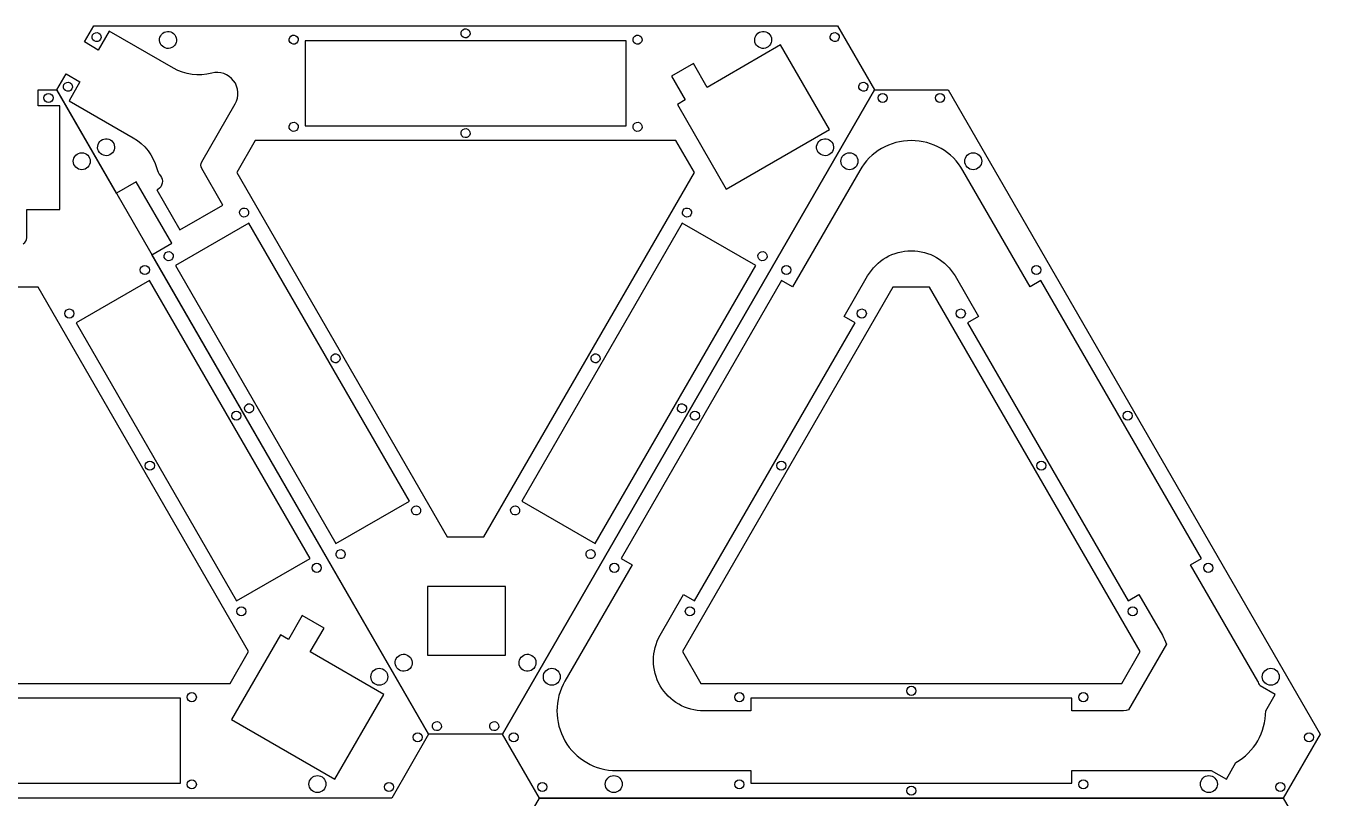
# Model space of a CAD drawing. Extents: x -29 to 538, y 574 to 910.
# Drawn here: x 256 to 538.2, y 742 to 910.3 of the extents above; entities that cross this region are included whole.
import ezdxf

# ---------------------------------------------------------------- set-up
doc = ezdxf.new("R2010")
doc.units = 0
doc.layers.get('0').update_dxf_attribs({"linetype": 'CONTINUOUS'})

msp = doc.modelspace()

# ---------------------------------------------------------------- linework, layer by layer
at = {"color": 7}
for p, q in [((268.772829, 906.804618), (270.797829, 910.312021)), ((270.797829, 910.312021), (432.95037, 910.31202)), ((274.178918, 909.168239), (271.803918, 905.054618)), ((271.908396, 908.735539), (271.908396, 908.735539)), ((288.170745, 901.090054), (274.178918, 909.168239)), ((287.92603, 908.852375), (287.92603, 908.852375)), ((352.367037, 909.549394), (352.367037, 909.549394)), ((417.672166, 908.852354), (417.672166, 908.852354)), ((432.829825, 908.735511), (432.829825, 908.735511)), ((432.95037, 910.31202), (441.000371, 896.369011)), ((271.803918, 905.054618), (268.772829, 906.804618)), ((314.881644, 908.169408), (314.881644, 908.169408)), ((316.874098, 907.062019), (316.874098, 888.562019)), ((386.874099, 907.062018), (316.874098, 907.062019)), ((386.874099, 888.562018), (386.874099, 907.062018)), ((389.856565, 908.169361), (389.856565, 908.169361)), ((420.562361, 906.16202), (404.540891, 896.91202)), ((431.21236, 887.71568), (420.562361, 906.16202)), ((401.540893, 902.108171), (396.777754, 899.358171)), ((404.540891, 896.91202), (401.540893, 902.108171)), ((262.747829, 896.369012), (264.772829, 899.876415)), ((264.772829, 899.876415), (267.803918, 898.126415)), ((267.803918, 898.126415), (265.428918, 894.012794)), ((265.658396, 897.910222), (265.658396, 897.910222)), ((396.777754, 899.358171), (399.777751, 894.16202)), ((439.079819, 897.910197), (439.079819, 897.910197)), ((258.69783, 892.869015), (258.69783, 896.369015)), ((258.69783, 896.369015), (262.74783, 896.369015)), ((261.93782, 894.619015), (261.93782, 894.619015)), ((275.747829, 873.852352), (262.747829, 896.369012)), ((262.74783, 896.369015), (343.8241, 755.940795)), ((359.9241, 755.940795), (441.00037, 896.369015)), ((441.000371, 896.369011), (359.924101, 755.940792)), ((441.00037, 896.369015), (457.10037, 896.369015)), ((443.79036, 894.618995), (443.79036, 894.618995)), ((456.29036, 894.618995), (456.29036, 894.618995)), ((457.10037, 896.369015), (538.17664, 755.940795)), ((263.44783, 892.869015), (258.69783, 892.869015)), ((263.44783, 870.269015), (263.44783, 892.869015)), ((399.777751, 894.16202), (398.045701, 893.162021)), ((398.045701, 893.162021), (408.6957, 874.71568)), ((314.88162, 889.169367), (314.88162, 889.169367)), ((389.856576, 889.169381), (389.856576, 889.169381)), ((316.874098, 888.562019), (386.874099, 888.562018)), ((352.371169, 887.789391), (352.371169, 887.789391)), ((408.6957, 874.71568), (431.21236, 887.71568)), ((274.42603, 885.469689), (274.42603, 885.469689)), ((305.999096, 885.312023), (301.999096, 878.38382)), ((397.749104, 885.312019), (305.999096, 885.312023)), ((401.749101, 878.383817), (397.749104, 885.312019)), ((431.172169, 885.469666), (431.172169, 885.469666)), ((270.04782, 880.805735), (270.04782, 880.805735)), ((437.40036, 880.805735), (437.40036, 880.805735)), ((464.40036, 880.805735), (464.40036, 880.805735)), ((301.999096, 878.38382), (347.874104, 798.925984)), ((355.874101, 798.925986), (401.749101, 878.383817)), ((437.79204, 878.812015), (423.15839, 853.465795)), ((474.94235, 853.465785), (460.3087, 878.812015)), ((280.077957, 876.352354), (275.747829, 873.852352)), ((287.827963, 862.928957), (280.077957, 876.352354)), ((284.772866, 874.675955), (284.578983, 874.56402)), ((284.578983, 874.56402), (289.602275, 865.863437)), ((256.19783, 864.142985), (256.19783, 870.269015)), ((256.19783, 870.269015), (263.44783, 870.269015)), ((289.602275, 865.863437), (298.961887, 871.267221)), ((304.08978, 870.477352), (304.08978, 870.477352)), ((400.648427, 870.477394), (400.648427, 870.477394)), ((304.622018, 867.340794), (288.600548, 858.090794)), ((339.622019, 806.719015), (304.622018, 867.340794)), ((399.126183, 867.340791), (364.126183, 806.719012)), ((415.147653, 858.090791), (399.126183, 867.340791)), ((283.497834, 860.428955), (287.827963, 862.928957)), ((287.635304, 860.977363), (287.635304, 860.977363)), ((417.10291, 860.977394), (417.10291, 860.977394)), ((343.8241, 755.940793), (283.497834, 860.428955)), ((288.600548, 858.090794), (323.600549, 797.469015)), ((380.147653, 797.469012), (415.147653, 858.090791)), ((282.93416, 857.120005), (282.93416, 857.120005)), ((422.79404, 857.120005), (422.79404, 857.120005)), ((434.41672, 846.965795), (439.52409, 855.812025)), ((458.57665, 855.812025), (463.68402, 846.965795)), ((458.57665, 855.812025), (458.57665, 855.812025)), ((477.2867, 857.120005), (477.2867, 857.120005)), ((258.69783, 853.383815), (250.69783, 853.383815)), ((304.57283, 773.925985), (258.69783, 853.383815)), ((282.97138, 854.840795), (266.94991, 845.590795)), ((317.97138, 794.219015), (282.97138, 854.840795)), ((420.77682, 854.840795), (385.77682, 794.219015)), ((445.05037, 853.383825), (399.17537, 773.925985)), ((423.15839, 853.465795), (420.77682, 854.840795)), ((453.05037, 853.383825), (445.05037, 853.383825)), ((498.92537, 773.925985), (453.05037, 853.383825)), ((477.32392, 854.840785), (474.94235, 853.465785)), ((512.32392, 794.219005), (477.32392, 854.840785)), ((266.47968, 847.620005), (266.47968, 847.620005)), ((436.79829, 845.590795), (434.41672, 846.965795)), ((439.24852, 847.620005), (439.24852, 847.620005)), ((460.83222, 847.620005), (460.83222, 847.620005)), ((463.68402, 846.965795), (461.30245, 845.590795)), ((266.94991, 845.590795), (301.94991, 784.969015)), ((401.79829, 784.969015), (436.79829, 845.590795)), ((461.30245, 845.590795), (496.30245, 784.969015)), ((324.027622, 838.704068), (324.027622, 838.704068)), ((380.708527, 838.700474), (380.708527, 838.700474)), ((305.184949, 827.82048), (305.184949, 827.82048)), ((399.555323, 827.824063), (399.555323, 827.824063)), ((302.87197, 825.346695), (302.87197, 825.346695)), ((402.85416, 825.343125), (402.85416, 825.343125)), ((497.22451, 825.346695), (497.22451, 825.346695)), ((284.02933, 814.463115), (284.02933, 814.463115)), ((421.70095, 814.466685), (421.70095, 814.466685)), ((478.38187, 814.463115), (478.38187, 814.463115)), ((323.600549, 797.469015), (339.622019, 806.719015)), ((341.577261, 805.547154), (341.577261, 805.547154)), ((363.160937, 805.547157), (363.160937, 805.547157)), ((364.126183, 806.719012), (380.147653, 797.469012)), ((347.874104, 798.925984), (355.874101, 798.925986)), ((325.122785, 796.047165), (325.122785, 796.047165)), ((379.61542, 796.047157), (379.61542, 796.047157)), ((301.94991, 784.969015), (317.97138, 794.219015)), ((385.77682, 794.219015), (388.15839, 792.844015)), ((509.94235, 792.844005), (512.32392, 794.219005)), ((320.42162, 792.189805), (320.42162, 792.189805)), ((388.15839, 792.844015), (373.52474, 767.497785)), ((385.30658, 792.189795), (385.30658, 792.189795)), ((524.57601, 767.497775), (509.94235, 792.844005)), ((514.77416, 792.189795), (514.77416, 792.189795)), ((360.603639, 788.132747), (343.603641, 788.132746)), ((343.603641, 788.132746), (343.603641, 773.132747)), ((360.60364, 773.132748), (360.603639, 788.132747)), ((394.30934, 777.497785), (399.41672, 786.344015)), ((399.41672, 786.344015), (401.79829, 784.969015)), ((496.30245, 784.969015), (498.68402, 786.344015)), ((303.96714, 782.689805), (303.96714, 782.689805)), ((316.25148, 781.790275), (313.25148, 776.594125)), ((321.01462, 779.040275), (316.25148, 781.790275)), ((401.76107, 782.689795), (401.76107, 782.689795)), ((498.31968, 782.689795), (498.31968, 782.689795)), ((318.01462, 773.844125), (321.01462, 779.040275)), ((311.51943, 777.594125), (300.86943, 759.147785)), ((313.25148, 776.594125), (311.51943, 777.594125)), ((300.57283, 766.997785), (304.57283, 773.925985)), ((334.03609, 764.594125), (318.01462, 773.844125)), ((343.603641, 773.132747), (360.60364, 773.132748)), ((399.17537, 773.925985), (403.17537, 766.997785)), ((494.92537, 766.997785), (498.92537, 773.925985)), ((504.68171, 775.532545), (496.41223, 761.209365)), ((339.299101, 773.106224), (339.299101, 773.106224)), ((366.299104, 773.106222), (366.299104, 773.106222)), ((334.9209, 768.442275), (334.9209, 768.442275)), ((372.52729, 768.442275), (372.52729, 768.442275)), ((529.27344, 768.442275), (529.27344, 768.442275)), ((208.82283, 766.997785), (300.57283, 766.997785)), ((403.17537, 766.997785), (494.92537, 766.997785)), ((450.0383, 765.377785), (450.0383, 765.377785)), ((528.38863, 764.594115), (525.09892, 766.493435)), ((289.69783, 763.747785), (219.69783, 763.747785)), ((289.69783, 745.247785), (289.69783, 763.747785)), ((293.1753, 763.997785), (293.1753, 763.997785)), ((323.38609, 746.147785), (334.03609, 764.594125)), ((412.55291, 763.997785), (412.55291, 763.997785)), ((484.05037, 763.747785), (414.05037, 763.747785)), ((414.05037, 763.747785), (414.05037, 760.997785)), ((484.05037, 760.997785), (484.05037, 763.747785)), ((487.52784, 763.997785), (487.52784, 763.997785)), ((526.31767, 761.007115), (528.38863, 764.594115)), ((300.86943, 759.147785), (323.38609, 746.147785)), ((414.05037, 760.997785), (403.83562, 760.997785)), ((494.26512, 760.997785), (484.05037, 760.997785)), ((346.11912, 758.548164), (346.11912, 758.548164)), ((358.619114, 758.548168), (358.619114, 758.548168)), ((343.8241, 755.940795), (335.7741, 741.997785)), ((342.39855, 755.256955), (342.39855, 755.256955)), ((359.924101, 755.940792), (343.8241, 755.940793)), ((367.9741, 741.997785), (359.9241, 755.940795)), ((363.329647, 755.256935), (363.329647, 755.256935)), ((538.17664, 755.940795), (530.12664, 741.997785)), ((536.75109, 755.256935), (536.75109, 755.256935)), ((384.78307, 747.997785), (414.05037, 747.997785)), ((414.05037, 747.997785), (414.05037, 745.247785)), ((484.05037, 745.247785), (484.05037, 747.997785)), ((484.05037, 747.997785), (513.31768, 747.997785)), ((514.44892, 748.047085), (517.73863, 746.147775)), ((517.73863, 746.147775), (519.80959, 749.734785)), ((219.69783, 745.247785), (289.69783, 745.247785)), ((293.1753, 744.997785), (293.1753, 744.997785)), ((321.42092, 745.059585), (321.42092, 745.059585)), ((386.02729, 745.059585), (386.02729, 745.059585)), ((412.55291, 744.997785), (412.55291, 744.997785)), ((414.05037, 745.247785), (484.05037, 745.247785)), ((487.52784, 744.997785), (487.52784, 744.997785)), ((515.77346, 745.059585), (515.77346, 745.059585)), ((336.14855, 744.431635), (336.14855, 744.431635)), ((369.579647, 744.431625), (369.579647, 744.431625)), ((450.04244, 743.617775), (450.04244, 743.617775)), ((530.50109, 744.431625), (530.50109, 744.431625)), ((335.7741, 741.997785), (173.62156, 741.997785)), ((359.9241, 728.054776), (367.9741, 741.997785)), ((530.12664, 741.997785), (367.9741, 741.997785)), ((367.9741, 741.997785), (530.126641, 741.997784)), ((530.126641, 741.997784), (538.176642, 728.054775))]:
    msp.add_line(p, q, dxfattribs=at)
for points in [[(270.556031, 908.373174), (270.829412, 908.846684), (271.434886, 909.00892), (271.908396, 908.735539)], [(271.908396, 908.735539), (272.381905, 908.462158), (272.544142, 907.856684), (272.270761, 907.383174)], [(285.398883, 908.175228), (285.644208, 908.600144), (286.048283, 908.910201), (286.522215, 909.037191)], [(286.522215, 909.037191), (286.996147, 909.164181), (287.501114, 909.0977), (287.92603, 908.852375)], [(287.92603, 908.852375), (288.350946, 908.60705), (288.661003, 908.202975), (288.787993, 907.729043)], [(351.377037, 907.834664), (350.903528, 908.108045), (350.741291, 908.713519), (351.014672, 909.187029)], [(351.014672, 909.187029), (351.288053, 909.660539), (351.893528, 909.822775), (352.367037, 909.549394)], [(352.367037, 909.549394), (352.840547, 909.276013), (353.002783, 908.670539), (352.729403, 908.197029)], [(415.145019, 908.175207), (415.390344, 908.600123), (415.794418, 908.910181), (416.26835, 909.03717)], [(416.26835, 909.03717), (416.742282, 909.16416), (417.24725, 909.09768), (417.672166, 908.852354)], [(417.672166, 908.852354), (418.097081, 908.607029), (418.407139, 908.202955), (418.534128, 907.729023)], [(431.47746, 908.373145), (431.750841, 908.846655), (432.356315, 909.008892), (432.829825, 908.735511)], [(432.829825, 908.735511), (433.303335, 908.46213), (433.465571, 907.856655), (433.19219, 907.383145)], [(270.918396, 907.020809), (270.444886, 907.29419), (270.28265, 907.899664), (270.556031, 908.373174)], [(272.270761, 907.383174), (271.99738, 906.909664), (271.391905, 906.747428), (270.918396, 907.020809)], [(285.214067, 906.771413), (285.087077, 907.245345), (285.153558, 907.750312), (285.398883, 908.175228)], [(286.07603, 905.648081), (285.651114, 905.893406), (285.341057, 906.297481), (285.214067, 906.771413)], [(288.603177, 906.325228), (288.357852, 905.900312), (287.953777, 905.590255), (287.479845, 905.463265)], [(288.787993, 907.729043), (288.914982, 907.255111), (288.848502, 906.750144), (288.603177, 906.325228)], [(313.891644, 906.454678), (313.418134, 906.728059), (313.255898, 907.333533), (313.529279, 907.807043)], [(313.529279, 907.807043), (313.80266, 908.280552), (314.408134, 908.442789), (314.881644, 908.169408)], [(315.244009, 906.817043), (314.970628, 906.343533), (314.365153, 906.181297), (313.891644, 906.454678)], [(314.881644, 908.169408), (315.355153, 907.896027), (315.51739, 907.290552), (315.244009, 906.817043)], [(352.729403, 908.197029), (352.456022, 907.723519), (351.850547, 907.561283), (351.377037, 907.834664)], [(388.866565, 906.454631), (388.393055, 906.728012), (388.230819, 907.333486), (388.5042, 907.806996)], [(388.5042, 907.806996), (388.777581, 908.280506), (389.383055, 908.442742), (389.856565, 908.169361)], [(390.21893, 906.816996), (389.945549, 906.343486), (389.340075, 906.18125), (388.866565, 906.454631)], [(389.856565, 908.169361), (390.330075, 907.89598), (390.492311, 907.290506), (390.21893, 906.816996)], [(414.960203, 906.771392), (414.833213, 907.245324), (414.899693, 907.750292), (415.145019, 908.175207)], [(415.822166, 905.64806), (415.39725, 905.893386), (415.087193, 906.29746), (414.960203, 906.771392)], [(418.349313, 906.325207), (418.103987, 905.900292), (417.699913, 905.590234), (417.225981, 905.463245)], [(418.534128, 907.729023), (418.661118, 907.255091), (418.594638, 906.750123), (418.349313, 906.325207)], [(431.839825, 907.02078), (431.366315, 907.294161), (431.204079, 907.899636), (431.47746, 908.373145)], [(433.19219, 907.383145), (432.918809, 906.909636), (432.313335, 906.747399), (431.839825, 907.02078)], [(287.479845, 905.463265), (287.005913, 905.336276), (286.500946, 905.402756), (286.07603, 905.648081)], [(417.225981, 905.463245), (416.752049, 905.336255), (416.247081, 905.402735), (415.822166, 905.64806)], [(296.51772, 899.991139), (293.699756, 899.236078), (290.697261, 899.631369), (288.170745, 901.090054)], [(301.31173, 898.363783), (300.189875, 899.825816), (298.297779, 900.4681), (296.51772, 899.991139)], [(264.668396, 896.195491), (264.194886, 896.468872), (264.03265, 897.074347), (264.306031, 897.547856)], [(264.306031, 897.547856), (264.579412, 898.021366), (265.184886, 898.183602), (265.658396, 897.910222)], [(265.658396, 897.910222), (266.131905, 897.636841), (266.294142, 897.031366), (266.020761, 896.557856)], [(301.642844, 893.311934), (302.564269, 894.90789), (302.433585, 896.90175), (301.31173, 898.363783)], [(438.089819, 896.195467), (437.616309, 896.468848), (437.454072, 897.074322), (437.727453, 897.547832)], [(437.727453, 897.547832), (438.000834, 898.021341), (438.606309, 898.183578), (439.079819, 897.910197)], [(439.079819, 897.910197), (439.553328, 897.636816), (439.715565, 897.031341), (439.442184, 896.557832)], [(259.95782, 894.619015), (259.95782, 895.165777), (260.401058, 895.609015), (260.94782, 895.609015)], [(260.94782, 893.629015), (260.401058, 893.629015), (259.95782, 894.072253), (259.95782, 894.619015)], [(260.94782, 895.609015), (261.494582, 895.609015), (261.93782, 895.165777), (261.93782, 894.619015)], [(261.93782, 894.619015), (261.93782, 894.072253), (261.494582, 893.629015), (260.94782, 893.629015)], [(266.020761, 896.557856), (265.74738, 896.084347), (265.141905, 895.92211), (264.668396, 896.195491)], [(439.442184, 896.557832), (439.168803, 896.084322), (438.563328, 895.922086), (438.089819, 896.195467)], [(441.81036, 894.618995), (441.81036, 895.165757), (442.253598, 895.608995), (442.80036, 895.608995)], [(442.80036, 893.628995), (442.253598, 893.628995), (441.81036, 894.072233), (441.81036, 894.618995)], [(442.80036, 895.608995), (443.347122, 895.608995), (443.79036, 895.165757), (443.79036, 894.618995)], [(443.79036, 894.618995), (443.79036, 894.072233), (443.347122, 893.628995), (442.80036, 893.628995)], [(454.31036, 894.618995), (454.31036, 895.165757), (454.753598, 895.608995), (455.30036, 895.608995)], [(455.30036, 893.628995), (454.753598, 893.628995), (454.31036, 894.072233), (454.31036, 894.618995)], [(455.30036, 895.608995), (455.847122, 895.608995), (456.29036, 895.165757), (456.29036, 894.618995)], [(456.29036, 894.618995), (456.29036, 894.072233), (455.847122, 893.628995), (455.30036, 893.628995)], [(265.428918, 894.012794), (265.428918, 894.012794), (279.420745, 885.934609), (279.420745, 885.934609)], [(294.371614, 880.717794), (294.371614, 880.717794), (301.642844, 893.311934), (301.642844, 893.311934)], [(313.529255, 888.807002), (313.802636, 889.280511), (314.40811, 889.442748), (314.88162, 889.169367)], [(314.88162, 889.169367), (315.35513, 888.895986), (315.517366, 888.290511), (315.243985, 887.817002)], [(388.504211, 888.807015), (388.777592, 889.280525), (389.383067, 889.442762), (389.856576, 889.169381)], [(389.856576, 889.169381), (390.330086, 888.896), (390.492323, 888.290525), (390.218942, 887.817015)], [(313.89162, 887.454637), (313.41811, 887.728018), (313.255874, 888.333492), (313.529255, 888.807002)], [(315.243985, 887.817002), (314.970604, 887.343492), (314.36513, 887.181256), (313.89162, 887.454637)], [(351.381169, 886.07466), (350.907659, 886.348041), (350.745423, 886.953516), (351.018804, 887.427025)], [(351.018804, 887.427025), (351.292185, 887.900535), (351.897659, 888.062772), (352.371169, 887.789391)], [(352.733534, 886.437025), (352.460153, 885.963516), (351.854679, 885.801279), (351.381169, 886.07466)], [(352.371169, 887.789391), (352.844679, 887.51601), (353.006915, 886.910535), (352.733534, 886.437025)], [(388.866576, 887.45465), (388.393067, 887.728031), (388.23083, 888.333506), (388.504211, 888.807015)], [(390.218942, 887.817015), (389.945561, 887.343506), (389.340086, 887.181269), (388.866576, 887.45465)], [(271.714067, 883.388727), (271.587077, 883.862659), (271.653558, 884.367626), (271.898883, 884.792542)], [(272.57603, 882.265395), (272.151114, 882.51072), (271.841057, 882.914795), (271.714067, 883.388727)], [(271.898883, 884.792542), (272.144208, 885.217458), (272.548283, 885.527515), (273.022215, 885.654505)], [(273.022215, 885.654505), (273.496147, 885.781495), (274.001114, 885.715014), (274.42603, 885.469689)], [(274.42603, 885.469689), (274.850946, 885.224364), (275.161003, 884.820289), (275.287993, 884.346357)], [(275.287993, 884.346357), (275.414982, 883.872425), (275.348502, 883.367458), (275.103177, 882.942542)], [(279.420745, 885.934609), (281.947261, 884.475925), (283.79084, 882.073333), (284.54592, 879.255374)], [(428.460206, 883.388704), (428.333217, 883.862636), (428.399697, 884.367604), (428.645022, 884.792519)], [(429.322169, 882.265372), (428.897253, 882.510698), (428.587196, 882.914772), (428.460206, 883.388704)], [(428.645022, 884.792519), (428.890347, 885.217435), (429.294422, 885.527493), (429.768354, 885.654482)], [(429.768354, 885.654482), (430.242286, 885.781472), (430.747253, 885.714992), (431.172169, 885.469666)], [(431.172169, 885.469666), (431.597085, 885.224341), (431.907142, 884.820267), (432.034132, 884.346335)], [(432.034132, 884.346335), (432.161122, 883.872403), (432.094641, 883.367435), (431.849316, 882.942519)], [(449.05037, 885.312014), (444.405918, 885.312014), (440.114266, 882.834229), (437.79204, 878.812015)], [(460.3087, 878.812015), (457.986474, 882.834229), (453.694822, 885.312014), (449.05037, 885.312014)], [(266.34782, 880.805735), (266.34782, 881.296385), (266.54273, 881.76694), (266.889672, 882.113882)], [(266.889672, 879.497587), (266.54273, 879.84453), (266.34782, 880.315084), (266.34782, 880.805735)], [(266.889672, 882.113882), (267.236615, 882.460825), (267.707169, 882.655735), (268.19782, 882.655735)], [(268.19782, 882.655735), (268.688471, 882.655735), (269.159025, 882.460825), (269.505968, 882.113882)], [(269.505968, 882.113882), (269.85291, 881.76694), (270.04782, 881.296385), (270.04782, 880.805735)], [(270.04782, 880.805735), (270.04782, 880.315084), (269.85291, 879.84453), (269.505968, 879.497587)], [(273.979845, 882.080579), (273.505913, 881.95359), (273.000946, 882.02007), (272.57603, 882.265395)], [(275.103177, 882.942542), (274.857852, 882.517626), (274.453777, 882.207569), (273.979845, 882.080579)], [(294.371618, 879.217801), (294.10367, 879.6819), (294.103669, 880.253693), (294.371614, 880.717794)], [(430.725984, 882.080557), (430.252052, 881.953567), (429.747085, 882.020047), (429.322169, 882.265372)], [(431.849316, 882.942519), (431.603991, 882.517604), (431.199916, 882.207546), (430.725984, 882.080557)], [(433.70036, 880.805735), (433.70036, 881.296385), (433.89527, 881.76694), (434.242212, 882.113882)], [(434.242212, 879.497587), (433.89527, 879.84453), (433.70036, 880.315084), (433.70036, 880.805735)], [(434.242212, 882.113882), (434.589155, 882.460825), (435.05971, 882.655735), (435.55036, 882.655735)], [(435.55036, 882.655735), (436.572087, 882.655735), (437.40036, 881.827462), (437.40036, 880.805735)], [(437.40036, 880.805735), (437.40036, 879.784008), (436.572087, 878.955735), (435.55036, 878.955735)], [(460.70036, 880.805735), (460.70036, 881.296385), (460.89527, 881.76694), (461.242212, 882.113882)], [(461.242212, 879.497587), (460.89527, 879.84453), (460.70036, 880.315084), (460.70036, 880.805735)], [(461.242212, 882.113882), (461.589155, 882.460825), (462.05971, 882.655735), (462.55036, 882.655735)], [(462.55036, 882.655735), (463.041011, 882.655735), (463.511565, 882.460825), (463.858508, 882.113882)], [(463.858508, 882.113882), (464.20545, 881.76694), (464.40036, 881.296385), (464.40036, 880.805735)], [(464.40036, 880.805735), (464.40036, 880.315084), (464.20545, 879.84453), (463.858508, 879.497587)], [(268.19782, 878.955735), (267.707169, 878.955735), (267.236615, 879.150645), (266.889672, 879.497587)], [(269.505968, 879.497587), (269.159025, 879.150645), (268.688471, 878.955735), (268.19782, 878.955735)], [(284.54592, 879.255374), (284.703491, 878.667312), (284.977316, 878.116792), (285.35122, 877.636334)], [(285.35122, 877.636334), (285.706408, 877.17993), (285.846644, 876.592121), (285.735755, 876.024525)], [(298.961887, 871.267221), (298.961887, 871.267221), (294.371618, 879.217801), (294.371618, 879.217801)], [(435.55036, 878.955735), (435.05971, 878.955735), (434.589155, 879.150645), (434.242212, 879.497587)], [(462.55036, 878.955735), (462.05971, 878.955735), (461.589155, 879.150645), (461.242212, 879.497587)], [(463.858508, 879.497587), (463.511565, 879.150645), (463.041011, 878.955735), (462.55036, 878.955735)], [(285.735755, 876.024525), (285.624867, 875.456928), (285.273712, 874.965119), (284.772866, 874.675955)], [(303.09978, 868.762621), (302.62627, 869.036002), (302.464034, 869.641477), (302.737415, 870.114987)], [(302.737415, 870.114987), (303.010796, 870.588496), (303.61627, 870.750733), (304.08978, 870.477352)], [(304.452145, 869.124987), (304.178764, 868.651477), (303.57329, 868.48924), (303.09978, 868.762621)], [(304.08978, 870.477352), (304.56329, 870.203971), (304.725526, 869.598496), (304.452145, 869.124987)], [(399.658427, 868.762664), (399.184917, 869.036045), (399.022681, 869.641519), (399.296062, 870.115029)], [(399.296062, 870.115029), (399.569443, 870.588539), (400.174917, 870.750775), (400.648427, 870.477394)], [(401.010792, 869.125029), (400.737411, 868.651519), (400.131937, 868.489283), (399.658427, 868.762664)], [(400.648427, 870.477394), (401.121937, 870.204013), (401.284173, 869.598539), (401.010792, 869.125029)], [(255.44783, 862.843947), (255.911932, 863.111896), (256.19783, 863.607086), (256.19783, 864.142985)], [(286.645304, 859.262632), (286.171794, 859.536013), (286.009558, 860.141488), (286.282939, 860.614998)], [(286.282939, 860.614998), (286.55632, 861.088507), (287.161794, 861.250744), (287.635304, 860.977363)], [(287.635304, 860.977363), (288.108813, 860.703982), (288.27105, 860.098507), (287.997669, 859.624998)], [(416.11291, 859.262664), (415.6394, 859.536045), (415.477164, 860.141519), (415.750544, 860.615029)], [(415.750544, 860.615029), (416.023925, 861.088539), (416.6294, 861.250775), (417.10291, 860.977394)], [(417.10291, 860.977394), (417.576419, 860.704013), (417.738656, 860.098539), (417.465275, 859.625029)], [(439.52409, 855.812025), (441.489051, 859.215437), (445.120448, 861.312026), (449.05037, 861.312026)], [(449.05037, 861.312026), (452.980292, 861.312026), (456.611689, 859.215437), (458.57665, 855.812025)], [(280.95416, 857.120005), (280.95416, 857.666767), (281.397398, 858.110005), (281.94416, 858.110005)], [(281.94416, 858.110005), (282.490922, 858.110005), (282.93416, 857.666767), (282.93416, 857.120005)], [(287.997669, 859.624998), (287.724288, 859.151488), (287.118813, 858.989251), (286.645304, 859.262632)], [(417.465275, 859.625029), (417.191894, 859.151519), (416.586419, 858.989283), (416.11291, 859.262664)], [(420.81404, 857.120005), (420.81404, 857.666767), (421.257278, 858.110005), (421.80404, 858.110005)], [(421.80404, 858.110005), (422.350802, 858.110005), (422.79404, 857.666767), (422.79404, 857.120005)], [(475.3067, 857.120005), (475.3067, 857.666767), (475.749938, 858.110005), (476.2967, 858.110005)], [(476.2967, 858.110005), (476.843462, 858.110005), (477.2867, 857.666767), (477.2867, 857.120005)], [(281.94416, 856.130005), (281.397398, 856.130005), (280.95416, 856.573243), (280.95416, 857.120005)], [(282.93416, 857.120005), (282.93416, 856.573243), (282.490922, 856.130005), (281.94416, 856.130005)], [(421.80404, 856.130005), (421.257278, 856.130005), (420.81404, 856.573243), (420.81404, 857.120005)], [(422.79404, 857.120005), (422.79404, 856.573243), (422.350802, 856.130005), (421.80404, 856.130005)], [(476.2967, 856.130005), (475.749938, 856.130005), (475.3067, 856.573243), (475.3067, 857.120005)], [(477.2867, 857.120005), (477.2867, 856.573243), (476.843462, 856.130005), (476.2967, 856.130005)], [(264.49968, 847.620005), (264.49968, 848.166767), (264.942918, 848.610005), (265.48968, 848.610005)], [(265.48968, 846.630005), (264.942918, 846.630005), (264.49968, 847.073243), (264.49968, 847.620005)], [(265.48968, 848.610005), (266.036442, 848.610005), (266.47968, 848.166767), (266.47968, 847.620005)], [(266.47968, 847.620005), (266.47968, 847.073243), (266.036442, 846.630005), (265.48968, 846.630005)], [(437.26852, 847.620005), (437.26852, 848.166767), (437.711758, 848.610005), (438.25852, 848.610005)], [(438.25852, 846.630005), (437.711758, 846.630005), (437.26852, 847.073243), (437.26852, 847.620005)], [(438.25852, 848.610005), (438.805282, 848.610005), (439.24852, 848.166767), (439.24852, 847.620005)], [(439.24852, 847.620005), (439.24852, 847.073243), (438.805282, 846.630005), (438.25852, 846.630005)], [(458.85222, 847.620005), (458.85222, 848.166767), (459.295458, 848.610005), (459.84222, 848.610005)], [(459.84222, 846.630005), (459.295458, 846.630005), (458.85222, 847.073243), (458.85222, 847.620005)], [(459.84222, 848.610005), (460.388982, 848.610005), (460.83222, 848.166767), (460.83222, 847.620005)], [(460.83222, 847.620005), (460.83222, 847.073243), (460.388982, 846.630005), (459.84222, 846.630005)], [(323.037622, 836.989337), (322.564113, 837.262718), (322.401876, 837.868193), (322.675257, 838.341703)], [(322.675257, 838.341703), (322.948638, 838.815212), (323.554113, 838.977449), (324.027622, 838.704068)], [(324.027622, 838.704068), (324.501132, 838.430687), (324.663369, 837.825212), (324.389988, 837.351703)], [(379.718527, 836.985744), (379.245017, 837.259125), (379.082781, 837.864599), (379.356162, 838.338109)], [(379.356162, 838.338109), (379.629543, 838.811619), (380.235017, 838.973855), (380.708527, 838.700474)], [(380.708527, 838.700474), (381.182037, 838.427093), (381.344273, 837.821619), (381.070892, 837.348109)], [(324.389988, 837.351703), (324.116607, 836.878193), (323.511132, 836.715956), (323.037622, 836.989337)], [(381.070892, 837.348109), (380.797511, 836.874599), (380.192037, 836.712363), (379.718527, 836.985744)], [(304.194949, 826.10575), (303.721439, 826.379131), (303.559203, 826.984605), (303.832584, 827.458115)], [(303.832584, 827.458115), (304.105965, 827.931625), (304.711439, 828.093861), (305.184949, 827.82048)], [(305.184949, 827.82048), (305.658459, 827.547099), (305.820695, 826.941625), (305.547314, 826.468115)], [(398.565323, 826.109333), (398.091814, 826.382714), (397.929577, 826.988188), (398.202958, 827.461698)], [(398.202958, 827.461698), (398.476339, 827.935208), (399.081814, 828.097444), (399.555323, 827.824063)], [(399.555323, 827.824063), (400.028833, 827.550682), (400.191069, 826.945208), (399.917688, 826.471698)], [(300.89197, 825.346695), (300.89197, 825.893457), (301.335208, 826.336695), (301.88197, 826.336695)], [(301.88197, 824.356695), (301.335208, 824.356695), (300.89197, 824.799933), (300.89197, 825.346695)], [(301.88197, 826.336695), (302.428732, 826.336695), (302.87197, 825.893457), (302.87197, 825.346695)], [(302.87197, 825.346695), (302.87197, 824.799933), (302.428732, 824.356695), (301.88197, 824.356695)], [(305.547314, 826.468115), (305.273933, 825.994605), (304.668459, 825.832369), (304.194949, 826.10575)], [(399.917688, 826.471698), (399.644308, 825.998188), (399.038833, 825.835952), (398.565323, 826.109333)], [(400.87416, 825.343125), (400.87416, 825.889887), (401.317398, 826.333125), (401.86416, 826.333125)], [(401.86416, 824.353125), (401.317398, 824.353125), (400.87416, 824.796363), (400.87416, 825.343125)], [(401.86416, 826.333125), (402.410922, 826.333125), (402.85416, 825.889887), (402.85416, 825.343125)], [(402.85416, 825.343125), (402.85416, 824.796363), (402.410922, 824.353125), (401.86416, 824.353125)], [(495.24451, 825.346695), (495.24451, 825.893457), (495.687748, 826.336695), (496.23451, 826.336695)], [(496.23451, 824.356695), (495.687748, 824.356695), (495.24451, 824.799933), (495.24451, 825.346695)], [(496.23451, 826.336695), (496.781272, 826.336695), (497.22451, 825.893457), (497.22451, 825.346695)], [(497.22451, 825.346695), (497.22451, 824.799933), (496.781272, 824.356695), (496.23451, 824.356695)], [(282.04933, 814.463115), (282.04933, 815.009877), (282.492568, 815.453115), (283.03933, 815.453115)], [(283.03933, 815.453115), (283.586092, 815.453115), (284.02933, 815.009877), (284.02933, 814.463115)], [(419.72095, 814.466685), (419.72095, 815.013447), (420.164188, 815.456685), (420.71095, 815.456685)], [(420.71095, 815.456685), (421.257712, 815.456685), (421.70095, 815.013447), (421.70095, 814.466685)], [(476.40187, 814.463115), (476.40187, 815.009877), (476.845108, 815.453115), (477.39187, 815.453115)], [(477.39187, 815.453115), (477.938632, 815.453115), (478.38187, 815.009877), (478.38187, 814.463115)], [(283.03933, 813.473115), (282.492568, 813.473115), (282.04933, 813.916353), (282.04933, 814.463115)], [(284.02933, 814.463115), (284.02933, 813.916353), (283.586092, 813.473115), (283.03933, 813.473115)], [(420.71095, 813.476685), (420.164188, 813.476685), (419.72095, 813.919923), (419.72095, 814.466685)], [(421.70095, 814.466685), (421.70095, 813.919923), (421.257712, 813.476685), (420.71095, 813.476685)], [(477.39187, 813.473115), (476.845108, 813.473115), (476.40187, 813.916353), (476.40187, 814.463115)], [(478.38187, 814.463115), (478.38187, 813.916353), (477.938632, 813.473115), (477.39187, 813.473115)], [(340.587261, 803.832424), (340.113752, 804.105805), (339.951515, 804.711279), (340.224896, 805.184789)], [(340.224896, 805.184789), (340.498277, 805.658299), (341.103752, 805.820535), (341.577261, 805.547154)], [(341.939627, 804.194789), (341.666246, 803.721279), (341.060771, 803.559043), (340.587261, 803.832424)], [(341.577261, 805.547154), (342.050771, 805.273773), (342.213008, 804.668299), (341.939627, 804.194789)], [(362.170937, 803.832426), (361.697427, 804.105807), (361.535191, 804.711282), (361.808572, 805.184791)], [(361.808572, 805.184791), (362.081953, 805.658301), (362.687427, 805.820538), (363.160937, 805.547157)], [(363.523302, 804.194791), (363.249921, 803.721282), (362.644447, 803.559045), (362.170937, 803.832426)], [(363.160937, 805.547157), (363.634447, 805.273776), (363.796683, 804.668301), (363.523302, 804.194791)], [(323.77042, 795.6848), (324.043801, 796.15831), (324.649275, 796.320546), (325.122785, 796.047165)], [(325.122785, 796.047165), (325.596295, 795.773784), (325.758531, 795.16831), (325.48515, 794.6948)], [(378.263054, 795.684791), (378.536435, 796.158301), (379.14191, 796.320538), (379.61542, 796.047157)], [(379.61542, 796.047157), (380.088929, 795.773776), (380.251166, 795.168301), (379.977785, 794.694791)], [(318.44162, 792.189805), (318.44162, 792.736567), (318.884858, 793.179805), (319.43162, 793.179805)], [(319.43162, 793.179805), (319.978382, 793.179805), (320.42162, 792.736567), (320.42162, 792.189805)], [(324.132785, 794.332435), (323.659275, 794.605816), (323.497039, 795.21129), (323.77042, 795.6848)], [(325.48515, 794.6948), (325.211769, 794.22129), (324.606295, 794.059054), (324.132785, 794.332435)], [(378.62542, 794.332426), (378.15191, 794.605807), (377.989674, 795.211282), (378.263054, 795.684791)], [(379.977785, 794.694791), (379.704404, 794.221282), (379.098929, 794.059045), (378.62542, 794.332426)], [(383.32658, 792.189795), (383.32658, 792.736557), (383.769818, 793.179795), (384.31658, 793.179795)], [(384.31658, 793.179795), (384.863342, 793.179795), (385.30658, 792.736557), (385.30658, 792.189795)], [(512.79416, 792.189795), (512.79416, 792.736557), (513.237398, 793.179795), (513.78416, 793.179795)], [(513.78416, 793.179795), (514.330922, 793.179795), (514.77416, 792.736557), (514.77416, 792.189795)], [(319.43162, 791.199805), (318.884858, 791.199805), (318.44162, 791.643043), (318.44162, 792.189805)], [(320.42162, 792.189805), (320.42162, 791.643043), (319.978382, 791.199805), (319.43162, 791.199805)], [(384.31658, 791.199795), (383.769818, 791.199795), (383.32658, 791.643033), (383.32658, 792.189795)], [(385.30658, 792.189795), (385.30658, 791.643033), (384.863342, 791.199795), (384.31658, 791.199795)], [(513.78416, 791.199795), (513.237398, 791.199795), (512.79416, 791.643033), (512.79416, 792.189795)], [(514.77416, 792.189795), (514.77416, 791.643033), (514.330922, 791.199795), (513.78416, 791.199795)], [(498.68402, 786.344015), (498.68402, 786.344015), (503.7914, 777.497785), (503.7914, 777.497785)], [(301.98714, 782.689805), (301.98714, 783.236567), (302.430378, 783.679805), (302.97714, 783.679805)], [(302.97714, 781.699805), (302.430378, 781.699805), (301.98714, 782.143043), (301.98714, 782.689805)], [(302.97714, 783.679805), (303.523902, 783.679805), (303.96714, 783.236567), (303.96714, 782.689805)], [(303.96714, 782.689805), (303.96714, 782.143043), (303.523902, 781.699805), (302.97714, 781.699805)], [(399.78107, 782.689795), (399.78107, 783.236557), (400.224308, 783.679795), (400.77107, 783.679795)], [(400.77107, 781.699795), (400.224308, 781.699795), (399.78107, 782.143033), (399.78107, 782.689795)], [(400.77107, 783.679795), (401.317832, 783.679795), (401.76107, 783.236557), (401.76107, 782.689795)], [(401.76107, 782.689795), (401.76107, 782.143033), (401.317832, 781.699795), (400.77107, 781.699795)], [(496.33968, 782.689795), (496.33968, 783.236557), (496.782918, 783.679795), (497.32968, 783.679795)], [(497.32968, 781.699795), (496.782918, 781.699795), (496.33968, 782.143033), (496.33968, 782.689795)], [(497.32968, 783.679795), (497.876442, 783.679795), (498.31968, 783.236557), (498.31968, 782.689795)], [(498.31968, 782.689795), (498.31968, 782.143033), (497.876442, 781.699795), (497.32968, 781.699795)], [(394.30934, 766.497785), (392.344379, 769.901196), (392.344379, 774.094373), (394.30934, 777.497785)], [(503.7914, 777.497785), (504.151851, 776.873461), (504.450055, 776.215216), (504.68171, 775.532545)], [(336.771954, 772.429077), (337.017279, 772.853993), (337.421353, 773.16405), (337.895285, 773.29104)], [(337.895285, 773.29104), (338.369217, 773.418029), (338.874185, 773.351549), (339.299101, 773.106224)], [(363.771957, 772.429075), (364.017282, 772.853991), (364.421357, 773.164048), (364.895289, 773.291038)], [(364.895289, 773.291038), (365.369221, 773.418027), (365.874188, 773.351547), (366.299104, 773.106222)], [(336.587138, 771.025262), (336.460148, 771.499194), (336.526628, 772.004161), (336.771954, 772.429077)], [(337.449101, 769.90193), (337.024185, 770.147255), (336.714128, 770.55133), (336.587138, 771.025262)], [(339.976248, 770.579077), (339.730922, 770.154161), (339.326848, 769.844104), (338.852916, 769.717114)], [(339.299101, 773.106224), (339.724016, 772.860899), (340.034074, 772.456824), (340.161063, 771.982892)], [(340.161063, 771.982892), (340.288053, 771.50896), (340.221573, 771.003993), (339.976248, 770.579077)], [(363.587141, 771.02526), (363.460152, 771.499192), (363.526632, 772.004159), (363.771957, 772.429075)], [(364.449104, 769.901928), (364.024188, 770.147253), (363.714131, 770.551328), (363.587141, 771.02526)], [(366.976251, 770.579075), (366.730926, 770.154159), (366.326851, 769.844102), (365.852919, 769.717112)], [(366.299104, 773.106222), (366.72402, 772.860897), (367.034077, 772.456822), (367.161067, 771.98289)], [(367.161067, 771.98289), (367.288057, 771.508958), (367.221576, 771.003991), (366.976251, 770.579075)], [(331.2209, 768.442275), (331.2209, 769.464002), (332.049173, 770.292275), (333.0709, 770.292275)], [(333.0709, 766.592275), (332.049173, 766.592275), (331.2209, 767.420548), (331.2209, 768.442275)], [(333.0709, 770.292275), (333.561551, 770.292275), (334.032105, 770.097365), (334.379048, 769.750422)], [(334.379048, 769.750422), (334.72599, 769.40348), (334.9209, 768.932925), (334.9209, 768.442275)], [(334.9209, 768.442275), (334.9209, 767.951624), (334.72599, 767.48107), (334.379048, 767.134127)], [(338.852916, 769.717114), (338.378984, 769.590124), (337.874016, 769.656605), (337.449101, 769.90193)], [(365.852919, 769.717112), (365.378987, 769.590122), (364.87402, 769.656603), (364.449104, 769.901928)], [(368.827286, 768.442275), (368.827286, 768.932925), (369.022196, 769.40348), (369.369138, 769.750422)], [(369.369138, 767.134127), (369.022196, 767.48107), (368.827286, 767.951624), (368.827286, 768.442275)], [(369.369138, 769.750422), (369.716081, 770.097365), (370.186636, 770.292275), (370.677286, 770.292275)], [(370.677286, 770.292275), (371.167937, 770.292276), (371.638493, 770.097366), (371.985436, 769.750424)], [(373.52474, 767.497785), (371.202514, 763.475571), (371.202514, 758.519999), (373.52474, 754.497785)], [(371.985436, 769.750424), (372.332379, 769.403481), (372.52729, 768.932926), (372.52729, 768.442275)], [(372.52729, 768.442275), (372.52729, 767.951624), (372.332379, 767.481068), (371.985436, 767.134126)], [(525.09892, 766.493435), (524.939286, 766.83565), (524.764817, 767.170748), (524.57601, 767.497775)], [(525.57344, 768.442275), (525.57344, 769.464002), (526.401713, 770.292275), (527.42344, 770.292275)], [(527.42344, 766.592275), (526.401713, 766.592275), (525.57344, 767.420548), (525.57344, 768.442275)], [(527.42344, 770.292275), (527.914091, 770.292275), (528.384645, 770.097365), (528.731588, 769.750422)], [(528.731588, 769.750422), (529.07853, 769.40348), (529.27344, 768.932925), (529.27344, 768.442275)], [(529.27344, 768.442275), (529.27344, 767.951624), (529.07853, 767.48107), (528.731588, 767.134127)], [(291.1953, 763.997785), (291.1953, 764.544547), (291.638538, 764.987785), (292.1853, 764.987785)], [(292.1853, 764.987785), (292.732062, 764.987785), (293.1753, 764.544547), (293.1753, 763.997785)], [(334.379048, 767.134127), (334.032105, 766.787185), (333.561551, 766.592275), (333.0709, 766.592275)], [(370.677286, 766.592275), (370.186636, 766.592275), (369.716081, 766.787185), (369.369138, 767.134127)], [(371.985436, 767.134126), (371.638493, 766.787183), (371.167937, 766.592274), (370.677286, 766.592275)], [(403.83562, 760.997785), (399.905698, 760.997785), (396.274301, 763.094373), (394.30934, 766.497785)], [(410.57291, 763.997785), (410.57291, 764.544547), (411.016148, 764.987785), (411.56291, 764.987785)], [(411.56291, 764.987785), (412.109672, 764.987785), (412.55291, 764.544547), (412.55291, 763.997785)], [(448.0583, 765.377785), (448.0583, 765.924547), (448.501538, 766.367785), (449.0483, 766.367785)], [(449.0483, 764.387785), (448.501538, 764.387785), (448.0583, 764.831023), (448.0583, 765.377785)], [(449.0483, 766.367785), (449.595062, 766.367785), (450.0383, 765.924547), (450.0383, 765.377785)], [(450.0383, 765.377785), (450.0383, 764.831023), (449.595062, 764.387785), (449.0483, 764.387785)], [(485.54784, 763.997785), (485.54784, 764.544547), (485.991078, 764.987785), (486.53784, 764.987785)], [(486.53784, 764.987785), (487.084602, 764.987785), (487.52784, 764.544547), (487.52784, 763.997785)], [(528.731588, 767.134127), (528.384645, 766.787185), (527.914091, 766.592275), (527.42344, 766.592275)], [(292.1853, 763.007785), (291.638538, 763.007785), (291.1953, 763.451023), (291.1953, 763.997785)], [(293.1753, 763.997785), (293.1753, 763.451023), (292.732062, 763.007785), (292.1853, 763.007785)], [(411.56291, 763.007785), (411.016148, 763.007785), (410.57291, 763.451023), (410.57291, 763.997785)], [(412.55291, 763.997785), (412.55291, 763.451023), (412.109672, 763.007785), (411.56291, 763.007785)], [(486.53784, 763.007785), (485.991078, 763.007785), (485.54784, 763.451023), (485.54784, 763.997785)], [(487.52784, 763.997785), (487.52784, 763.451023), (487.084602, 763.007785), (486.53784, 763.007785)], [(496.41223, 761.209365), (495.705189, 761.068651), (494.986027, 760.997783), (494.26512, 760.997785)], [(519.80959, 749.734785), (523.839249, 752.057454), (526.32101, 756.355993), (526.31767, 761.007115)], [(340.41855, 755.256955), (340.41855, 755.803717), (340.861788, 756.246955), (341.40855, 756.246955)], [(341.40855, 756.246955), (341.955312, 756.246955), (342.39855, 755.803717), (342.39855, 755.256955)], [(345.12912, 756.833434), (344.65561, 757.106815), (344.493374, 757.712289), (344.766755, 758.185799)], [(344.766755, 758.185799), (345.040136, 758.659309), (345.64561, 758.821545), (346.11912, 758.548164)], [(346.481485, 757.195799), (346.208104, 756.722289), (345.60263, 756.560053), (345.12912, 756.833434)], [(346.11912, 758.548164), (346.59263, 758.274783), (346.754866, 757.669309), (346.481485, 757.195799)], [(357.629114, 756.833437), (357.155604, 757.106818), (356.993367, 757.712293), (357.266748, 758.185803)], [(357.266748, 758.185803), (357.540129, 758.659312), (358.145604, 758.821549), (358.619114, 758.548168)], [(358.981479, 757.195803), (358.708098, 756.722293), (358.102623, 756.560057), (357.629114, 756.833437)], [(358.619114, 758.548168), (359.092623, 758.274787), (359.25486, 757.669312), (358.981479, 757.195803)], [(361.349647, 755.256935), (361.349647, 755.803697), (361.792885, 756.246935), (362.339647, 756.246935)], [(362.339647, 756.246935), (362.886409, 756.246935), (363.329647, 755.803697), (363.329647, 755.256935)], [(534.77109, 755.256935), (534.77109, 755.803697), (535.214328, 756.246935), (535.76109, 756.246935)], [(535.76109, 756.246935), (536.307852, 756.246935), (536.75109, 755.803697), (536.75109, 755.256935)], [(341.40855, 754.266955), (340.861788, 754.266955), (340.41855, 754.710193), (340.41855, 755.256955)], [(342.39855, 755.256955), (342.39855, 754.710193), (341.955312, 754.266955), (341.40855, 754.266955)], [(362.339647, 754.266935), (361.792885, 754.266935), (361.349647, 754.710173), (361.349647, 755.256935)], [(363.329647, 755.256935), (363.329647, 754.710173), (362.886409, 754.266935), (362.339647, 754.266935)], [(373.52474, 754.497785), (375.846966, 750.475571), (380.138617, 747.997785), (384.78307, 747.997785)], [(535.76109, 754.266935), (535.214328, 754.266935), (534.77109, 754.710173), (534.77109, 755.256935)], [(536.75109, 755.256935), (536.75109, 754.710173), (536.307852, 754.266935), (535.76109, 754.266935)], [(513.31768, 747.997785), (513.695297, 747.99778), (514.072735, 748.014229), (514.44892, 748.047085)], [(291.1953, 744.997785), (291.1953, 745.544547), (291.638538, 745.987785), (292.1853, 745.987785)], [(292.1853, 744.007785), (291.638538, 744.007785), (291.1953, 744.451023), (291.1953, 744.997785)], [(292.1853, 745.987785), (292.732062, 745.987785), (293.1753, 745.544547), (293.1753, 744.997785)], [(293.1753, 744.997785), (293.1753, 744.451023), (292.732062, 744.007785), (292.1853, 744.007785)], [(317.72092, 745.059585), (317.72092, 745.550235), (317.91583, 746.02079), (318.262772, 746.367732)], [(318.262772, 743.751437), (317.91583, 744.09838), (317.72092, 744.568934), (317.72092, 745.059585)], [(318.262772, 746.367732), (318.609715, 746.714675), (319.08027, 746.909585), (319.57092, 746.909585)], [(319.57092, 746.909585), (320.061571, 746.909585), (320.532125, 746.714675), (320.879068, 746.367732)], [(320.879068, 746.367732), (321.22601, 746.02079), (321.42092, 745.550235), (321.42092, 745.059585)], [(321.42092, 745.059585), (321.42092, 744.568934), (321.22601, 744.09838), (320.879068, 743.751437)], [(334.16855, 744.431635), (334.16855, 744.978397), (334.611788, 745.421635), (335.15855, 745.421635)], [(335.15855, 745.421635), (335.705312, 745.421635), (336.14855, 744.978397), (336.14855, 744.431635)], [(367.599647, 744.431625), (367.599647, 744.978387), (368.042885, 745.421625), (368.589647, 745.421625)], [(368.589647, 745.421625), (369.136409, 745.421625), (369.579647, 744.978387), (369.579647, 744.431625)], [(382.32729, 745.059585), (382.32729, 745.550235), (382.5222, 746.02079), (382.869142, 746.367732)], [(384.17729, 743.209585), (383.155563, 743.209585), (382.32729, 744.037858), (382.32729, 745.059585)], [(382.869142, 746.367732), (383.216085, 746.714675), (383.68664, 746.909585), (384.17729, 746.909585)], [(384.17729, 746.909585), (384.667941, 746.909585), (385.138495, 746.714675), (385.485438, 746.367732)], [(385.485438, 746.367732), (385.83238, 746.02079), (386.02729, 745.550235), (386.02729, 745.059585)], [(386.02729, 745.059585), (386.02729, 744.568934), (385.83238, 744.09838), (385.485438, 743.751437)], [(410.57291, 744.997785), (410.57291, 745.544547), (411.016148, 745.987785), (411.56291, 745.987785)], [(411.56291, 744.007785), (411.016148, 744.007785), (410.57291, 744.451023), (410.57291, 744.997785)], [(411.56291, 745.987785), (412.109672, 745.987785), (412.55291, 745.544547), (412.55291, 744.997785)], [(412.55291, 744.997785), (412.55291, 744.451023), (412.109672, 744.007785), (411.56291, 744.007785)], [(485.54784, 744.997785), (485.54784, 745.544547), (485.991078, 745.987785), (486.53784, 745.987785)], [(486.53784, 744.007785), (485.991078, 744.007785), (485.54784, 744.451023), (485.54784, 744.997785)], [(486.53784, 745.987785), (487.084602, 745.987785), (487.52784, 745.544547), (487.52784, 744.997785)], [(487.52784, 744.997785), (487.52784, 744.451023), (487.084602, 744.007785), (486.53784, 744.007785)], [(512.07346, 745.059585), (512.07346, 745.550235), (512.26837, 746.02079), (512.615312, 746.367732)], [(512.615312, 743.751437), (512.26837, 744.09838), (512.07346, 744.568934), (512.07346, 745.059585)], [(512.615312, 746.367732), (512.962255, 746.714675), (513.43281, 746.909585), (513.92346, 746.909585)], [(513.92346, 746.909585), (514.414111, 746.909585), (514.884665, 746.714675), (515.231608, 746.367732)], [(515.231608, 746.367732), (515.57855, 746.02079), (515.77346, 745.550235), (515.77346, 745.059585)], [(515.77346, 745.059585), (515.77346, 744.568934), (515.57855, 744.09838), (515.231608, 743.751437)], [(528.52109, 744.431625), (528.52109, 744.978387), (528.964328, 745.421625), (529.51109, 745.421625)], [(529.51109, 745.421625), (530.057852, 745.421625), (530.50109, 744.978387), (530.50109, 744.431625)], [(319.57092, 743.209585), (319.08027, 743.209585), (318.609715, 743.404495), (318.262772, 743.751437)], [(320.879068, 743.751437), (320.532125, 743.404495), (320.061571, 743.209585), (319.57092, 743.209585)], [(335.15855, 743.441635), (334.611788, 743.441635), (334.16855, 743.884873), (334.16855, 744.431635)], [(336.14855, 744.431635), (336.14855, 743.884873), (335.705312, 743.441635), (335.15855, 743.441635)], [(368.589647, 743.441625), (368.042885, 743.441625), (367.599647, 743.884863), (367.599647, 744.431625)], [(369.579647, 744.431625), (369.579647, 743.884863), (369.136409, 743.441625), (368.589647, 743.441625)], [(385.485438, 743.751437), (385.138495, 743.404495), (384.667941, 743.209585), (384.17729, 743.209585)], [(448.06244, 743.617775), (448.06244, 744.164537), (448.505678, 744.607775), (449.05244, 744.607775)], [(449.05244, 742.627775), (448.505678, 742.627775), (448.06244, 743.071013), (448.06244, 743.617775)], [(449.05244, 744.607775), (449.599202, 744.607775), (450.04244, 744.164537), (450.04244, 743.617775)], [(450.04244, 743.617775), (450.04244, 743.071013), (449.599202, 742.627775), (449.05244, 742.627775)], [(513.92346, 743.209585), (513.43281, 743.209585), (512.962255, 743.404495), (512.615312, 743.751437)], [(515.231608, 743.751437), (514.884665, 743.404495), (514.414111, 743.209585), (513.92346, 743.209585)], [(529.51109, 743.441625), (528.964328, 743.441625), (528.52109, 743.884863), (528.52109, 744.431625)], [(530.50109, 744.431625), (530.50109, 743.884863), (530.057852, 743.441625), (529.51109, 743.441625)]]:
    msp.add_open_spline(points, degree=3, dxfattribs=at)

doc.saveas('drawing.dxf')
